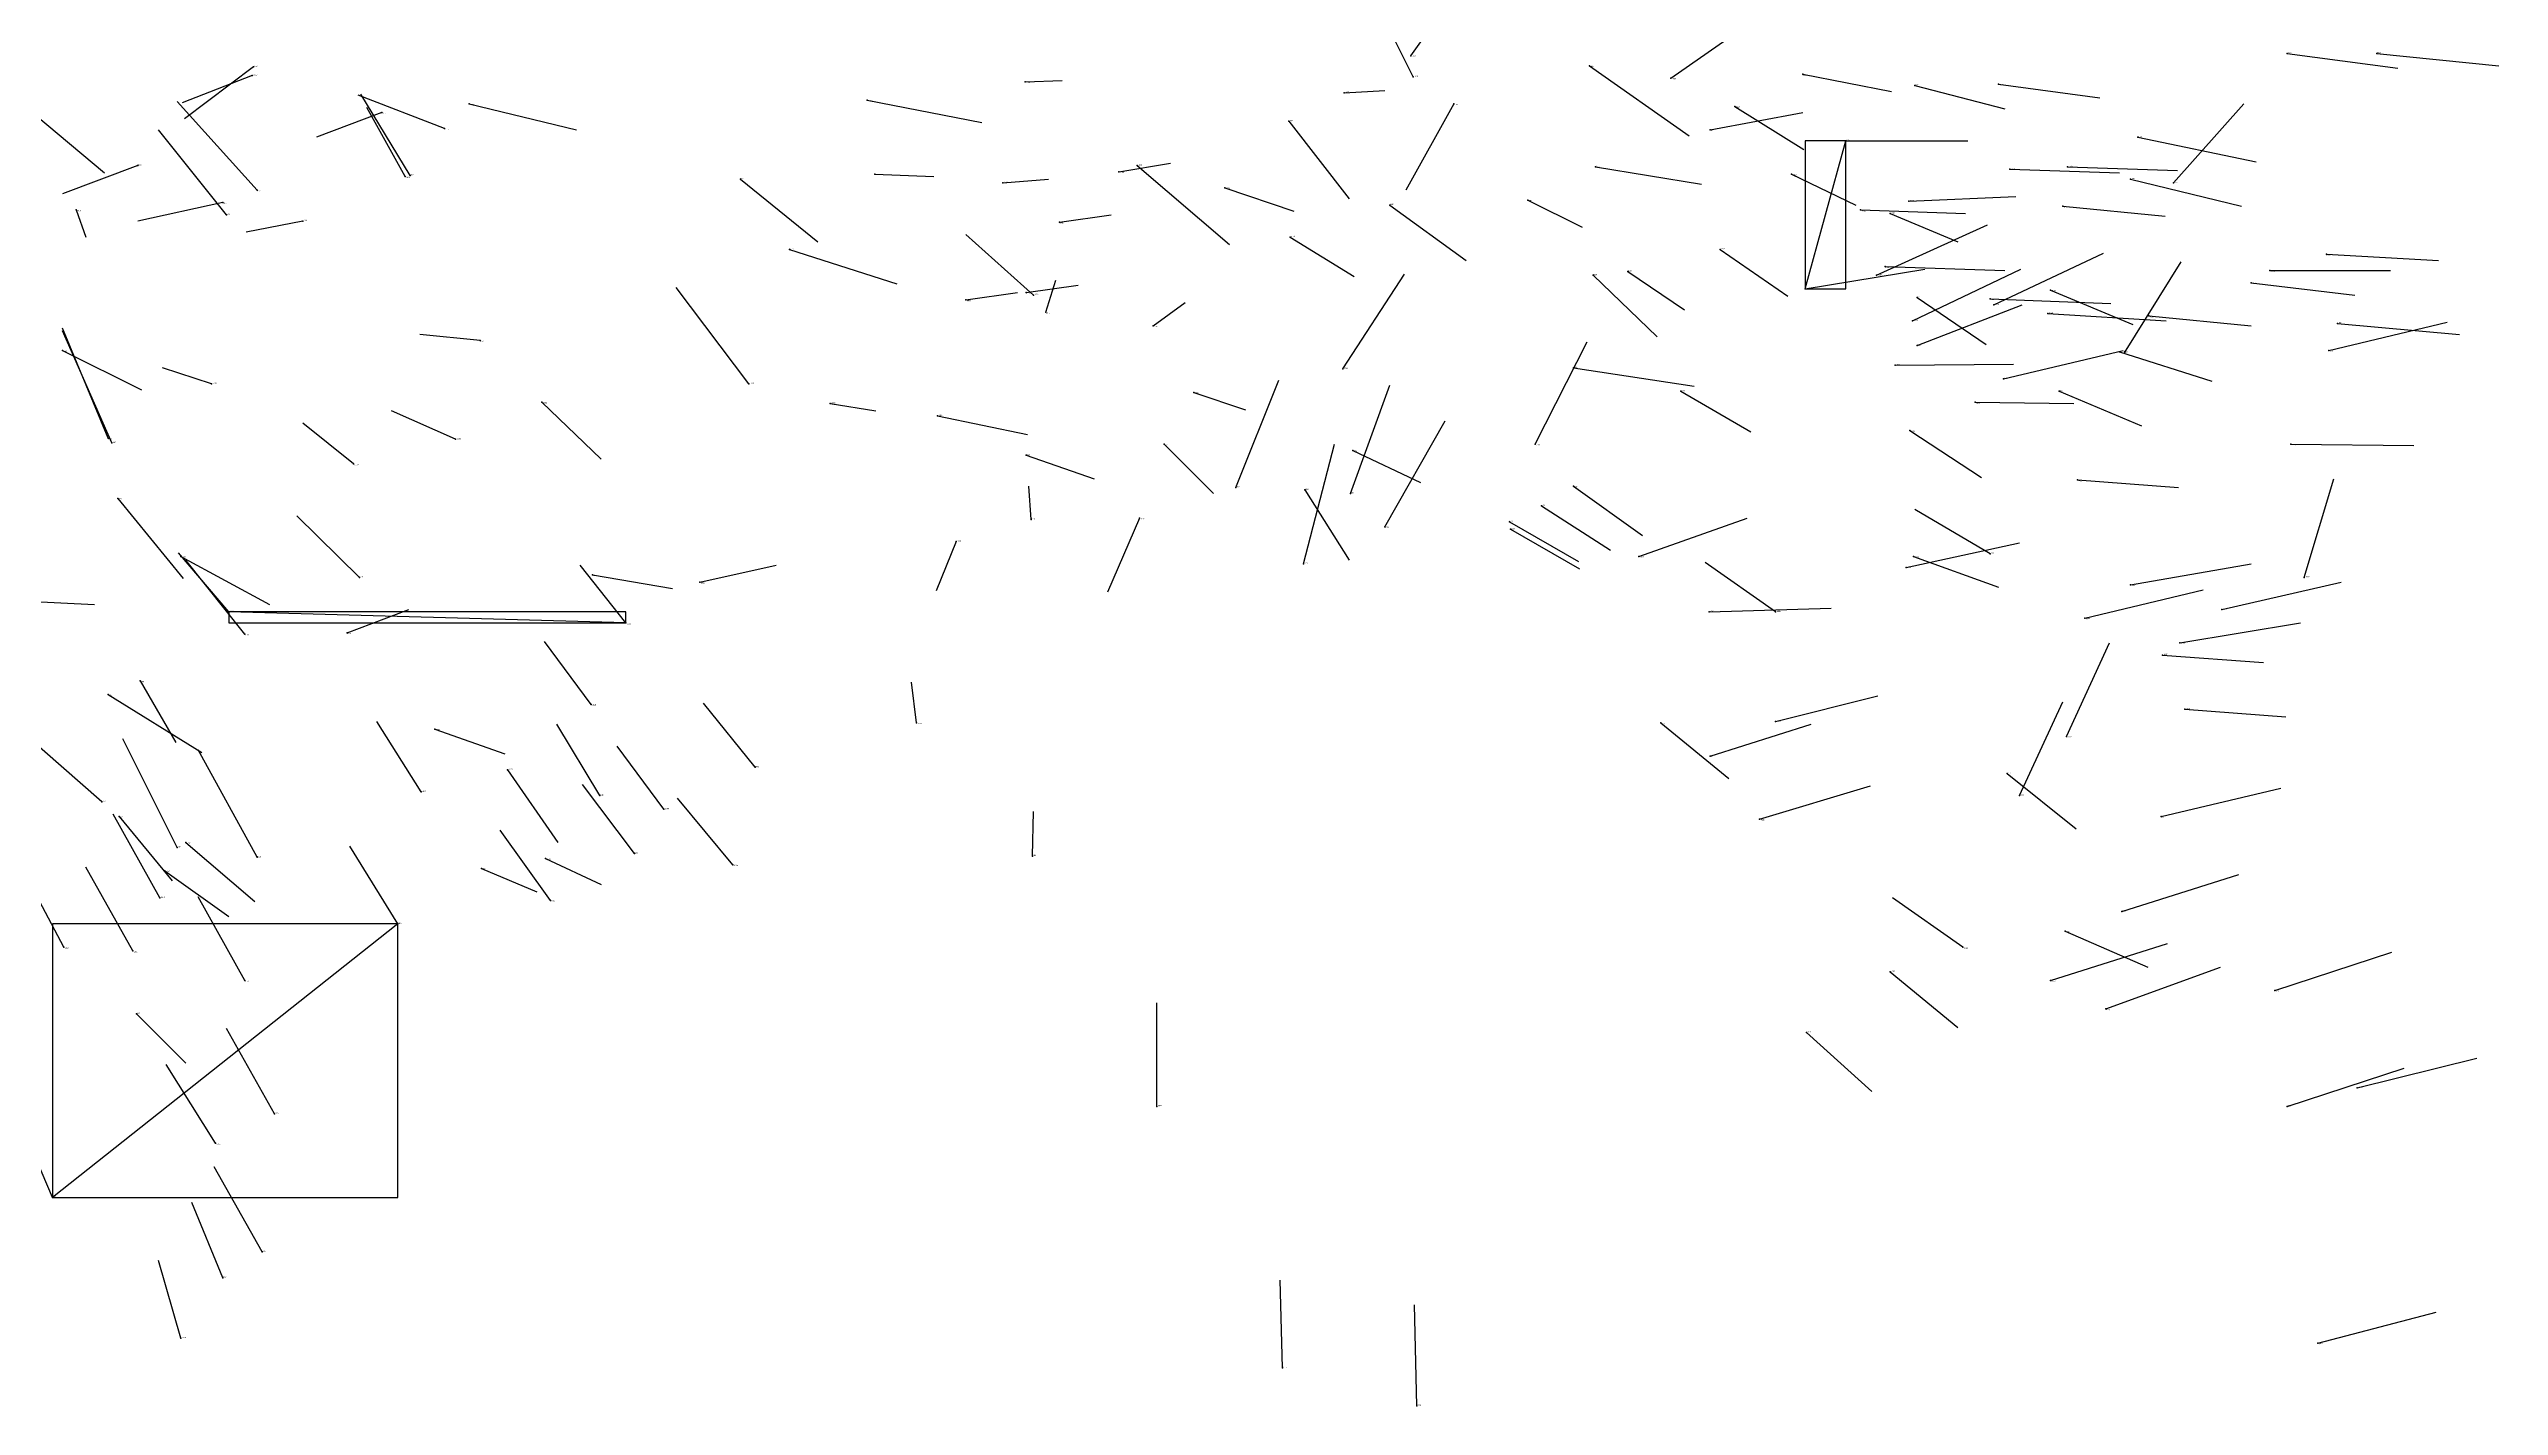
# Model space of a CAD drawing. Extents: x 59.1 to 70.8, y 600.3 to 605.1.
# Drawn here: x 68.806 to 70.794, y 602.447 to 603.548 of the extents above; entities that cross this region are included whole.
import ezdxf

# ---------------------------------------------------------------- set-up
doc = ezdxf.new("R2010")
doc.units = 0
for name, color, linetype in [('Clients', 3, 'CONTINUOUS'), ('Facilities', 3, 'CONTINUOUS'), ('Facilities_lines', 3, 'CONTINUOUS'), ('Min_max_boxes', 1, 'CONTINUOUS'), ('Normals', 1, 'CONTINUOUS'), ('Source_points', 5, 'CONTINUOUS'), ('Text', 3, 'CONTINUOUS')]:
    doc.layers.add(name, color=color, linetype=linetype)

msp = doc.modelspace()

# ---------------------------------------------------------------- linework, layer by layer
at = {"layer": 'Clients', "color": 5}
for p in [(70.264, 603.473, 458.424), (68.952, 603.091, 449.3), (68.809, 602.616, 449.588)]:
    msp.add_point(p, dxfattribs=at)
at = {"layer": 'Facilities', "color": 3}
for p in [(68.972, 603.533, 453.846), (69.911, 603.542, 457.485), (70.056, 603.534, 458.545), (70.229, 603.527, 454.255), (70.622, 603.544, 459.61), (70.695, 603.544, 458.468), (68.971, 603.526, 448.705), (69.598, 603.521, 454.792), (69.857, 603.512, 454.797), (69.913, 603.525, 458.138), (70.122, 603.524, 456.94), (70.32, 603.518, 454.321), (70.388, 603.519, 454.169), (69.076, 603.496, 449.338), (69.147, 603.503, 461.149), (69.47, 603.506, 461.191), (69.812, 603.489, 458.064), (69.946, 603.503, 459.096), (70.174, 603.501, 454.384), (69.127, 603.483, 460.924), (70.154, 603.482, 459.286), (70.501, 603.476, 458.39), (68.878, 603.453, 449.096), (69.674, 603.448, 454.765), (69.689, 603.453, 461.1), (70.061, 603.452, 458.028), (70.397, 603.45, 459.708), (70.444, 603.452, 459.702), (68.975, 603.433, 457.347), (69.095, 603.444, 457.528), (69.099, 603.445, 456.943), (69.367, 603.442, 457.407), (69.476, 603.446, 454.805), (69.58, 603.439, 454.805), (69.76, 603.435, 454.475), (70.22, 603.446, 454.805), (70.495, 603.442, 459.458), (70.53, 603.439, 456.271), (68.828, 603.417, 457.568), (68.947, 603.423, 449.133), (68.95, 603.413, 458.219), (69.012, 603.408, 449.29), (69.894, 603.421, 458), (70.006, 603.425, 454.754), (70.276, 603.417, 458.199), (70.3, 603.414, 454.781), (70.315, 603.424, 459.711), (70.44, 603.42, 454.111), (69.626, 603.407, 454.815), (69.813, 603.395, 454.484), (69.407, 603.385, 461.103), (70.162, 603.385, 454.362), (70.296, 603.371, 458.189), (70.608, 603.368, 460.268), (70.654, 603.381, 459.92), (69.599, 603.35, 454.681), (69.605, 603.348, 457.078), (70.059, 603.364, 454.386), (70.087, 603.367, 454.814), (70.231, 603.353, 458.35), (70.289, 603.364, 457.083), (70.43, 603.352, 454.3), (70.593, 603.358, 453.978), (69.55, 603.344, 454.753), (69.615, 603.334, 456.734), (70.322, 603.346, 454.345), (70.381, 603.345, 458.373), (70.384, 603.34, 457.112), (70.428, 603.333, 458.344), (70.51, 603.331, 453.977), (69.156, 603.311, 449.299), (69.702, 603.323, 456.632), (70.318, 603.327, 457.13), (70.663, 603.325, 460.223), (68.817, 603.303, 457.269), (69.856, 603.288, 458.342), (70.043, 603.289, 458.434), (70.304, 603.291, 458.253), (70.322, 603.307, 457.155), (70.486, 603.302, 454.274), (70.49, 603.301, 456.351), (70.656, 603.303, 457.384), (68.938, 603.276, 449.292), (69.374, 603.276, 461.354), (69.735, 603.269, 454.864), (70.13, 603.27, 454.37), (70.392, 603.28, 457.162), (70.437, 603.27, 454.29), (69.206, 603.261, 457.48), (69.44, 603.26, 454.688), (69.527, 603.25, 449.03), (70.369, 603.261, 454.03), (68.854, 603.232, 461.18), (69.136, 603.231, 449.303), (70.316, 603.238, 454.341), (68.857, 603.228, 461.271), (69.053, 603.211, 449.382), (69.599, 603.218, 454.743), (69.711, 603.227, 454.736), (69.864, 603.222, 454.186), (70.012, 603.227, 459.229), (70.625, 603.227, 459.377), (69.769, 603.192, 459.15), (69.825, 603.19, 454.4), (70.043, 603.193, 454.333), (70.452, 603.198, 453.958), (68.862, 603.183, 458.253), (69.862, 603.187, 459.213), (70.017, 603.177, 454.096), (69.603, 603.166, 456.692), (69.691, 603.167, 457.535), (69.89, 603.16, 458.276), (69.991, 603.164, 454.03), (69.992, 603.158, 454.026), (68.913, 603.136, 457.441), (69.542, 603.148, 457.432), (69.824, 603.13, 458.278), (70.096, 603.136, 459.401), (70.319, 603.136, 454.177), (70.381, 603.138, 454.379), (69.058, 603.119, 448.979), (69.247, 603.121, 457.009), (69.334, 603.115, 456.752), (70.313, 603.127, 457.341), (70.495, 603.113, 458.339), (70.636, 603.119, 456.217), (70.153, 603.091, 459.201), (70.207, 603.091, 454.223), (70.569, 603.093, 457.306), (68.965, 603.073, 448.934), (69.048, 603.074, 456.736), (69.274, 603.082, 449.438), (70.458, 603.086, 457.301), (70.521, 603.056, 453.892), (70.535, 603.066, 458.329), (68.88, 603.035, 457.433), (68.854, 603.024, 457.733), (69.246, 603.016, 449.465), (70.539, 603.012, 453.767), (69.119, 602.996, 457.054), (69.51, 603.001, 456.649), (70.114, 603.001, 454.204), (70.207, 603.002, 457.319), (70.443, 602.99, 456.32), (70.154, 602.974, 457.33), (69.178, 602.963, 457.67), (69.379, 602.965, 449.365), (70.395, 602.96, 454.282), (68.849, 602.937, 457.773), (69.108, 602.945, 449.294), (69.253, 602.942, 449.343), (69.305, 602.931, 449.4), (70.405, 602.942, 456.317), (68.863, 602.925, 457.429), (70.194, 602.923, 457.372), (70.52, 602.925, 458.338), (68.91, 602.9, 461.17), (68.917, 602.904, 457.405), (68.975, 602.892, 461.163), (69.209, 602.891, 457.054), (69.281, 602.895, 449.42), (69.604, 602.893, 456.667), (68.9, 602.881, 457.075), (69.157, 602.883, 457.074), (69.361, 602.886, 449.403), (68.896, 602.859, 449.485), (69.213, 602.857, 449.53), (69.089, 602.838, 449.51), (70.442, 602.832, 454.132), (70.488, 602.848, 458.29), (68.818, 602.819, 449.217), (68.874, 602.816, 449.371), (70.359, 602.819, 454.152), (68.965, 602.792, 449.454), (70.3, 602.799, 454.165), (70.43, 602.792, 458.342), (70.612, 602.784, 457.388), (68.877, 602.765, 457.119), (70.475, 602.769, 457.396), (70.232, 602.75, 454.105), (70.679, 602.705, 457.938), (68.989, 602.684, 449.658), (69.705, 602.69, 457.353), (70.622, 602.69, 457.361), (68.941, 602.66, 449.722), (68.979, 602.572, 449.713), (68.947, 602.551, 449.784), (68.913, 602.502, 449.815), (70.647, 602.498, 457.776), (69.807, 602.478, 457.378), (69.916, 602.447, 457.374)]:
    msp.add_point(p, dxfattribs=at)
at = {"layer": 'Facilities_lines', "color": 3}
for p, q in [((70.231, 603.353, 458.35), (70.264, 603.473, 458.424)), ((69.274, 603.082, 449.438), (68.952, 603.091, 449.3)), ((69.089, 602.838, 449.51), (68.809, 602.616, 449.588))]:
    msp.add_line(p, q, dxfattribs=at)
at = {"layer": 'Min_max_boxes', "color": 1}
for p, q in [((70.264, 603.473, 458.35), (70.231, 603.473, 458.35)), ((70.231, 603.473, 458.35), (70.231, 603.353, 458.35)), ((70.264, 603.473, 458.424), (70.231, 603.473, 458.424)), ((70.231, 603.473, 458.424), (70.231, 603.353, 458.424)), ((70.231, 603.473, 458.35), (70.231, 603.473, 458.424)), ((70.264, 603.353, 458.35), (70.264, 603.473, 458.35)), ((70.264, 603.353, 458.424), (70.264, 603.473, 458.424)), ((70.264, 603.473, 458.35), (70.264, 603.473, 458.424)), ((70.231, 603.353, 458.35), (70.264, 603.353, 458.35)), ((70.231, 603.353, 458.424), (70.264, 603.353, 458.424)), ((70.231, 603.353, 458.35), (70.231, 603.353, 458.424)), ((70.264, 603.353, 458.35), (70.264, 603.353, 458.424)), ((69.274, 603.091, 449.3), (68.952, 603.091, 449.3)), ((68.952, 603.091, 449.3), (68.952, 603.082, 449.3)), ((69.274, 603.091, 449.438), (68.952, 603.091, 449.438)), ((68.952, 603.091, 449.438), (68.952, 603.082, 449.438)), ((68.952, 603.091, 449.3), (68.952, 603.091, 449.438)), ((69.274, 603.082, 449.3), (69.274, 603.091, 449.3)), ((69.274, 603.082, 449.438), (69.274, 603.091, 449.438)), ((69.274, 603.091, 449.3), (69.274, 603.091, 449.438)), ((68.952, 603.082, 449.3), (69.274, 603.082, 449.3)), ((68.952, 603.082, 449.438), (69.274, 603.082, 449.438)), ((68.952, 603.082, 449.3), (68.952, 603.082, 449.438)), ((69.274, 603.082, 449.3), (69.274, 603.082, 449.438)), ((69.089, 602.838, 449.51), (68.809, 602.838, 449.51)), ((68.809, 602.838, 449.51), (68.809, 602.616, 449.51)), ((69.089, 602.838, 449.588), (68.809, 602.838, 449.588)), ((68.809, 602.838, 449.588), (68.809, 602.616, 449.588)), ((68.809, 602.838, 449.51), (68.809, 602.838, 449.588)), ((69.089, 602.616, 449.51), (69.089, 602.838, 449.51)), ((69.089, 602.616, 449.588), (69.089, 602.838, 449.588)), ((69.089, 602.838, 449.51), (69.089, 602.838, 449.588)), ((68.809, 602.616, 449.51), (69.089, 602.616, 449.51)), ((68.809, 602.616, 449.588), (69.089, 602.616, 449.588)), ((68.809, 602.616, 449.51), (68.809, 602.616, 449.588)), ((69.089, 602.616, 449.51), (69.089, 602.616, 449.588))]:
    msp.add_line(p, q, dxfattribs=at)
at = {"layer": 'Normals', "color": 1}
for p, q in [((69.911, 603.542, 457.485), (69.964, 603.616, 457.445)), ((69.913, 603.525, 458.138), (69.883, 603.585, 458.212)), ((70.122, 603.524, 456.94), (70.204, 603.581, 456.944)), ((68.972, 603.533, 453.846), (68.916, 603.491, 453.917)), ((70.056, 603.534, 458.545), (70.137, 603.477, 458.558)), ((70.229, 603.527, 454.255), (70.301, 603.513, 454.323)), ((70.622, 603.544, 459.61), (70.712, 603.532, 459.568)), ((70.695, 603.544, 458.468), (70.794, 603.534, 458.466)), ((68.776, 603.51, 459.813), (68.851, 603.447, 459.791)), ((68.971, 603.526, 448.705), (68.914, 603.504, 448.784)), ((69.127, 603.483, 460.924), (69.057, 603.51, 460.99)), ((69.099, 603.445, 456.943), (69.059, 603.511, 457.006)), ((69.598, 603.521, 454.792), (69.628, 603.522, 454.887)), ((69.857, 603.512, 454.797), (69.89, 603.514, 454.891)), ((70.32, 603.518, 454.321), (70.393, 603.499, 454.387)), ((70.388, 603.519, 454.169), (70.47, 603.508, 454.225)), ((68.975, 603.433, 457.347), (68.91, 603.505, 457.323)), ((69.076, 603.496, 449.338), (69.023, 603.476, 449.421)), ((69.095, 603.444, 457.528), (69.064, 603.5, 457.605)), ((69.147, 603.503, 461.149), (69.234, 603.482, 461.105)), ((69.47, 603.506, 461.191), (69.563, 603.488, 461.16)), ((69.812, 603.489, 458.064), (69.861, 603.426, 458.004)), ((69.946, 603.503, 459.096), (69.907, 603.433, 459.155)), ((70.154, 603.482, 459.286), (70.229, 603.496, 459.221)), ((70.174, 603.501, 454.384), (70.23, 603.466, 454.459)), ((70.53, 603.439, 456.271), (70.587, 603.503, 456.322)), ((68.95, 603.413, 458.219), (68.895, 603.482, 458.172)), ((70.264, 603.473, 458.424), (70.363, 603.473, 458.409)), ((70.501, 603.476, 458.39), (70.597, 603.456, 458.372)), ((68.878, 603.453, 449.096), (68.817, 603.43, 449.172)), ((69.674, 603.448, 454.765), (69.716, 603.455, 454.855)), ((69.689, 603.453, 461.1), (69.764, 603.389, 461.087)), ((70.061, 603.452, 458.028), (70.147, 603.438, 457.98)), ((70.397, 603.45, 459.708), (70.486, 603.447, 459.663)), ((70.444, 603.452, 459.702), (70.533, 603.449, 459.657)), ((69.367, 603.442, 457.407), (69.43, 603.391, 457.349)), ((69.476, 603.446, 454.805), (69.524, 603.444, 454.893)), ((69.58, 603.439, 454.805), (69.617, 603.442, 454.898)), ((69.76, 603.435, 454.475), (69.816, 603.416, 454.555)), ((70.22, 603.446, 454.805), (70.272, 603.421, 454.887)), ((70.315, 603.424, 459.711), (70.402, 603.428, 459.662)), ((70.495, 603.442, 459.458), (70.585, 603.42, 459.42)), ((68.828, 603.417, 457.568), (68.836, 603.395, 457.665)), ((68.947, 603.423, 449.133), (68.878, 603.408, 449.204)), ((69.012, 603.408, 449.29), (68.966, 603.399, 449.378)), ((69.626, 603.407, 454.815), (69.668, 603.413, 454.905)), ((69.894, 603.421, 458), (69.956, 603.376, 457.935)), ((70.006, 603.425, 454.754), (70.05, 603.403, 454.841)), ((70.276, 603.417, 458.199), (70.361, 603.414, 458.147)), ((70.3, 603.414, 454.781), (70.355, 603.391, 454.861)), ((70.44, 603.42, 454.111), (70.523, 603.412, 454.167)), ((69.605, 603.348, 457.078), (69.55, 603.397, 457.01)), ((69.813, 603.395, 454.484), (69.865, 603.363, 454.563)), ((70.289, 603.364, 457.083), (70.379, 603.405, 457.067)), ((69.407, 603.385, 461.103), (69.494, 603.357, 461.063)), ((70.162, 603.385, 454.362), (70.217, 603.347, 454.436)), ((70.231, 603.353, 458.35), (70.328, 603.369, 458.333)), ((70.296, 603.371, 458.189), (70.393, 603.368, 458.164)), ((70.318, 603.327, 457.13), (70.406, 603.369, 457.111)), ((70.384, 603.34, 457.112), (70.473, 603.382, 457.095)), ((70.49, 603.301, 456.351), (70.536, 603.375, 456.4)), ((70.608, 603.368, 460.268), (70.706, 603.368, 460.288)), ((70.654, 603.381, 459.92), (70.745, 603.376, 459.878)), ((69.374, 603.276, 461.354), (69.315, 603.354, 461.334)), ((69.55, 603.344, 454.753), (69.592, 603.35, 454.843)), ((69.599, 603.35, 454.681), (69.641, 603.356, 454.771)), ((69.615, 603.334, 456.734), (69.623, 603.36, 456.83)), ((69.856, 603.288, 458.342), (69.906, 603.365, 458.382)), ((70.059, 603.364, 454.386), (70.111, 603.314, 454.455)), ((70.087, 603.367, 454.814), (70.133, 603.336, 454.897)), ((70.43, 603.352, 454.3), (70.497, 603.324, 454.368)), ((70.593, 603.358, 453.978), (70.677, 603.348, 454.032)), ((69.702, 603.323, 456.632), (69.728, 603.342, 456.727)), ((70.322, 603.346, 454.345), (70.378, 603.308, 454.419)), ((70.322, 603.307, 457.155), (70.407, 603.34, 457.114)), ((70.381, 603.345, 458.373), (70.479, 603.341, 458.356)), ((70.428, 603.333, 458.344), (70.524, 603.327, 458.317)), ((70.51, 603.331, 453.977), (70.593, 603.323, 454.033)), ((68.854, 603.232, 461.18), (68.817, 603.321, 461.205)), ((68.857, 603.228, 461.271), (68.817, 603.319, 461.262)), ((69.156, 603.311, 449.299), (69.107, 603.316, 449.386)), ((70.012, 603.227, 459.229), (70.054, 603.31, 459.192)), ((70.656, 603.303, 457.384), (70.752, 603.326, 457.371)), ((70.663, 603.325, 460.223), (70.762, 603.316, 460.231)), ((68.817, 603.303, 457.269), (68.881, 603.271, 457.339)), ((68.938, 603.276, 449.292), (68.898, 603.289, 449.383)), ((70.043, 603.289, 458.434), (70.141, 603.274, 458.443)), ((70.304, 603.291, 458.253), (70.4, 603.292, 458.224)), ((70.392, 603.28, 457.162), (70.489, 603.303, 457.155)), ((70.486, 603.302, 454.274), (70.561, 603.278, 454.335)), ((69.735, 603.269, 454.864), (69.777, 603.255, 454.953)), ((69.769, 603.192, 459.15), (69.804, 603.279, 459.116)), ((69.862, 603.187, 459.213), (69.894, 603.275, 459.178)), ((70.13, 603.27, 454.37), (70.187, 603.237, 454.445)), ((70.437, 603.27, 454.29), (70.504, 603.242, 454.358)), ((69.136, 603.231, 449.303), (69.084, 603.254, 449.385)), ((69.206, 603.261, 457.48), (69.254, 603.215, 457.555)), ((69.44, 603.26, 454.688), (69.477, 603.254, 454.781)), ((69.527, 603.25, 449.03), (69.6, 603.235, 448.963)), ((70.369, 603.261, 454.03), (70.449, 603.26, 454.09)), ((69.053, 603.211, 449.382), (69.012, 603.244, 449.467)), ((69.89, 603.16, 458.276), (69.939, 603.246, 458.293)), ((70.316, 603.238, 454.341), (70.374, 603.2, 454.413)), ((69.599, 603.218, 454.743), (69.654, 603.199, 454.824)), ((69.711, 603.227, 454.736), (69.751, 603.187, 454.818)), ((69.824, 603.13, 458.278), (69.849, 603.227, 458.284)), ((69.864, 603.222, 454.186), (69.919, 603.196, 454.266)), ((70.625, 603.227, 459.377), (70.725, 603.226, 459.37)), ((69.603, 603.166, 456.692), (69.601, 603.193, 456.788)), ((69.825, 603.19, 454.4), (69.861, 603.133, 454.474)), ((70.043, 603.193, 454.333), (70.099, 603.153, 454.406)), ((70.452, 603.198, 453.958), (70.534, 603.192, 454.015)), ((70.636, 603.119, 456.217), (70.66, 603.199, 456.271)), ((68.862, 603.183, 458.253), (68.915, 603.118, 458.308)), ((69.058, 603.119, 448.979), (69.007, 603.169, 449.049)), ((70.017, 603.177, 454.096), (70.073, 603.141, 454.171)), ((70.381, 603.138, 454.379), (70.32, 603.174, 454.309)), ((69.691, 603.167, 457.535), (69.665, 603.107, 457.611)), ((69.991, 603.164, 454.03), (70.047, 603.132, 454.106)), ((69.992, 603.158, 454.026), (70.048, 603.126, 454.102)), ((70.096, 603.136, 459.401), (70.184, 603.167, 459.364)), ((68.952, 603.091, 449.3), (68.911, 603.139, 449.377)), ((68.913, 603.136, 457.441), (68.985, 603.097, 457.499)), ((68.965, 603.073, 448.934), (68.917, 603.133, 448.998)), ((69.274, 603.082, 449.438), (69.237, 603.129, 449.518)), ((69.334, 603.115, 456.752), (69.396, 603.129, 456.83)), ((69.542, 603.148, 457.432), (69.526, 603.108, 457.522)), ((70.207, 603.091, 454.223), (70.15, 603.131, 454.151)), ((70.313, 603.127, 457.341), (70.405, 603.147, 457.308)), ((70.319, 603.136, 454.177), (70.388, 603.111, 454.245)), ((70.495, 603.113, 458.339), (70.593, 603.13, 458.339)), ((69.247, 603.121, 457.009), (69.312, 603.11, 457.085)), ((70.569, 603.093, 457.306), (70.666, 603.115, 457.302)), ((68.783, 603.1, 457.096), (68.843, 603.097, 457.176)), ((69.048, 603.074, 456.736), (69.098, 603.093, 456.821)), ((70.153, 603.091, 459.201), (70.252, 603.094, 459.186)), ((70.458, 603.086, 457.301), (70.554, 603.109, 457.284)), ((70.535, 603.066, 458.329), (70.633, 603.082, 458.338)), ((69.246, 603.016, 449.465), (69.208, 603.067, 449.542)), ((70.443, 602.99, 456.32), (70.478, 603.066, 456.374)), ((70.521, 603.056, 453.892), (70.603, 603.05, 453.949)), ((68.88, 603.035, 457.433), (68.909, 602.985, 457.515)), ((69.51, 603.001, 456.649), (69.506, 603.034, 456.743)), ((68.854, 603.024, 457.733), (68.93, 602.977, 457.778)), ((69.379, 602.965, 449.365), (69.337, 603.017, 449.44)), ((70.207, 603.002, 457.319), (70.29, 603.023, 457.268)), ((70.405, 602.942, 456.317), (70.44, 603.018, 456.371)), ((70.539, 603.012, 453.767), (70.621, 603.006, 453.824)), ((68.849, 602.937, 457.773), (68.785, 602.993, 457.721)), ((69.108, 602.945, 449.294), (69.072, 603.002, 449.368)), ((69.119, 602.996, 457.054), (69.176, 602.976, 457.133)), ((69.253, 602.942, 449.343), (69.218, 603, 449.416)), ((70.114, 603.001, 454.204), (70.169, 602.956, 454.274)), ((70.154, 602.974, 457.33), (70.236, 603, 457.278)), ((68.91, 602.9, 461.17), (68.866, 602.988, 461.188)), ((68.975, 602.892, 461.163), (68.927, 602.979, 461.175)), ((69.305, 602.931, 449.4), (69.267, 602.982, 449.477)), ((69.178, 602.963, 457.67), (69.219, 602.904, 457.739)), ((69.281, 602.895, 449.42), (69.239, 602.951, 449.492)), ((70.395, 602.96, 454.282), (70.451, 602.915, 454.352)), ((69.361, 602.886, 449.403), (69.316, 602.94, 449.474)), ((70.194, 602.923, 457.372), (70.284, 602.95, 457.337)), ((70.52, 602.925, 458.338), (70.617, 602.948, 458.343)), ((68.896, 602.859, 449.485), (68.858, 602.927, 449.547)), ((68.863, 602.925, 457.429), (68.906, 602.873, 457.503)), ((69.213, 602.857, 449.53), (69.172, 602.914, 449.601)), ((69.604, 602.893, 456.667), (69.605, 602.929, 456.76)), ((68.917, 602.904, 457.405), (68.973, 602.856, 457.472)), ((69.089, 602.838, 449.51), (69.05, 602.901, 449.577)), ((69.209, 602.891, 457.054), (69.254, 602.87, 457.141)), ((68.818, 602.819, 449.217), (68.781, 602.889, 449.278)), ((68.874, 602.816, 449.371), (68.836, 602.884, 449.433)), ((68.9, 602.881, 457.075), (68.952, 602.844, 457.152)), ((69.157, 602.883, 457.074), (69.202, 602.864, 457.161)), ((70.488, 602.848, 458.29), (70.583, 602.878, 458.288)), ((68.965, 602.792, 449.454), (68.927, 602.86, 449.516)), ((70.359, 602.819, 454.152), (70.302, 602.859, 454.08)), ((70.442, 602.832, 454.132), (70.509, 602.803, 454.201)), ((70.43, 602.792, 458.342), (70.525, 602.822, 458.345)), ((70.612, 602.784, 457.388), (70.707, 602.815, 457.379)), ((70.3, 602.799, 454.165), (70.355, 602.754, 454.235)), ((70.475, 602.769, 457.396), (70.568, 602.803, 457.385)), ((69.705, 602.69, 457.353), (69.705, 602.774, 457.407)), ((68.877, 602.765, 457.119), (68.917, 602.725, 457.201)), ((68.989, 602.684, 449.658), (68.95, 602.753, 449.719)), ((70.232, 602.75, 454.105), (70.285, 602.702, 454.175)), ((68.941, 602.66, 449.722), (68.901, 602.724, 449.788)), ((70.622, 602.69, 457.361), (70.717, 602.721, 457.356)), ((70.679, 602.705, 457.938), (70.776, 602.729, 457.934)), ((68.809, 602.616, 449.588), (68.779, 602.686, 449.653)), ((68.979, 602.572, 449.713), (68.94, 602.641, 449.774)), ((68.947, 602.551, 449.784), (68.922, 602.612, 449.86)), ((68.913, 602.502, 449.815), (68.895, 602.565, 449.891)), ((69.807, 602.478, 457.378), (69.805, 602.549, 457.448)), ((69.916, 602.447, 457.374), (69.914, 602.529, 457.432)), ((70.647, 602.498, 457.776), (70.743, 602.523, 457.769))]:
    msp.add_line(p, q, dxfattribs=at)
at = {"layer": 'Source_points', "color": 5}
for p in [(68.972, 603.533, 453.846), (69.911, 603.542, 457.485), (70.056, 603.534, 458.545), (70.229, 603.527, 454.255), (70.622, 603.544, 459.61), (70.695, 603.544, 458.468), (68.971, 603.526, 448.705), (69.598, 603.521, 454.792), (69.857, 603.512, 454.797), (69.913, 603.525, 458.138), (70.122, 603.524, 456.94), (70.32, 603.518, 454.321), (70.388, 603.519, 454.169), (69.076, 603.496, 449.338), (69.147, 603.503, 461.149), (69.47, 603.506, 461.191), (69.812, 603.489, 458.064), (69.946, 603.503, 459.096), (70.174, 603.501, 454.384), (69.127, 603.483, 460.924), (70.154, 603.482, 459.286), (70.264, 603.473, 458.424), (70.501, 603.476, 458.39), (68.878, 603.453, 449.096), (69.674, 603.448, 454.765), (69.689, 603.453, 461.1), (70.061, 603.452, 458.028), (70.397, 603.45, 459.708), (70.444, 603.452, 459.702), (68.975, 603.433, 457.347), (69.095, 603.444, 457.528), (69.099, 603.445, 456.943), (69.367, 603.442, 457.407), (69.476, 603.446, 454.805), (69.58, 603.439, 454.805), (69.76, 603.435, 454.475), (70.22, 603.446, 454.805), (70.495, 603.442, 459.458), (70.53, 603.439, 456.271), (68.828, 603.417, 457.568), (68.947, 603.423, 449.133), (68.95, 603.413, 458.219), (69.012, 603.408, 449.29), (69.894, 603.421, 458), (70.006, 603.425, 454.754), (70.276, 603.417, 458.199), (70.3, 603.414, 454.781), (70.315, 603.424, 459.711), (70.44, 603.42, 454.111), (69.626, 603.407, 454.815), (69.813, 603.395, 454.484), (69.407, 603.385, 461.103), (70.162, 603.385, 454.362), (70.296, 603.371, 458.189), (70.608, 603.368, 460.268), (70.654, 603.381, 459.92), (69.599, 603.35, 454.681), (69.605, 603.348, 457.078), (70.059, 603.364, 454.386), (70.087, 603.367, 454.814), (70.231, 603.353, 458.35), (70.289, 603.364, 457.083), (70.43, 603.352, 454.3), (70.593, 603.358, 453.978), (69.55, 603.344, 454.753), (69.615, 603.334, 456.734), (70.322, 603.346, 454.345), (70.381, 603.345, 458.373), (70.384, 603.34, 457.112), (70.428, 603.333, 458.344), (70.51, 603.331, 453.977), (69.156, 603.311, 449.299), (69.702, 603.323, 456.632), (70.318, 603.327, 457.13), (70.663, 603.325, 460.223), (68.817, 603.303, 457.269), (69.856, 603.288, 458.342), (70.043, 603.289, 458.434), (70.304, 603.291, 458.253), (70.322, 603.307, 457.155), (70.486, 603.302, 454.274), (70.49, 603.301, 456.351), (70.656, 603.303, 457.384), (68.938, 603.276, 449.292), (69.374, 603.276, 461.354), (69.735, 603.269, 454.864), (70.13, 603.27, 454.37), (70.392, 603.28, 457.162), (70.437, 603.27, 454.29), (69.206, 603.261, 457.48), (69.44, 603.26, 454.688), (69.527, 603.25, 449.03), (70.369, 603.261, 454.03), (68.854, 603.232, 461.18), (69.136, 603.231, 449.303), (70.316, 603.238, 454.341), (68.857, 603.228, 461.271), (69.053, 603.211, 449.382), (69.599, 603.218, 454.743), (69.711, 603.227, 454.736), (69.864, 603.222, 454.186), (70.012, 603.227, 459.229), (70.625, 603.227, 459.377), (69.769, 603.192, 459.15), (69.825, 603.19, 454.4), (70.043, 603.193, 454.333), (70.452, 603.198, 453.958), (68.862, 603.183, 458.253), (69.862, 603.187, 459.213), (70.017, 603.177, 454.096), (69.603, 603.166, 456.692), (69.691, 603.167, 457.535), (69.89, 603.16, 458.276), (69.991, 603.164, 454.03), (69.992, 603.158, 454.026), (68.913, 603.136, 457.441), (69.542, 603.148, 457.432), (69.824, 603.13, 458.278), (70.096, 603.136, 459.401), (70.319, 603.136, 454.177), (70.381, 603.138, 454.379), (69.058, 603.119, 448.979), (69.247, 603.121, 457.009), (69.334, 603.115, 456.752), (70.313, 603.127, 457.341), (70.495, 603.113, 458.339), (70.636, 603.119, 456.217), (68.952, 603.091, 449.3), (70.153, 603.091, 459.201), (70.207, 603.091, 454.223), (70.569, 603.093, 457.306), (68.965, 603.073, 448.934), (69.048, 603.074, 456.736), (69.274, 603.082, 449.438), (70.458, 603.086, 457.301), (70.521, 603.056, 453.892), (70.535, 603.066, 458.329), (68.88, 603.035, 457.433), (68.854, 603.024, 457.733), (69.246, 603.016, 449.465), (70.539, 603.012, 453.767), (69.119, 602.996, 457.054), (69.51, 603.001, 456.649), (70.114, 603.001, 454.204), (70.207, 603.002, 457.319), (70.443, 602.99, 456.32), (70.154, 602.974, 457.33), (69.178, 602.963, 457.67), (69.379, 602.965, 449.365), (70.395, 602.96, 454.282), (68.849, 602.937, 457.773), (69.108, 602.945, 449.294), (69.253, 602.942, 449.343), (69.305, 602.931, 449.4), (70.405, 602.942, 456.317), (68.863, 602.925, 457.429), (70.194, 602.923, 457.372), (70.52, 602.925, 458.338), (68.91, 602.9, 461.17), (68.917, 602.904, 457.405), (68.975, 602.892, 461.163), (69.209, 602.891, 457.054), (69.281, 602.895, 449.42), (69.604, 602.893, 456.667), (68.9, 602.881, 457.075), (69.157, 602.883, 457.074), (69.361, 602.886, 449.403), (68.896, 602.859, 449.485), (69.213, 602.857, 449.53), (69.089, 602.838, 449.51), (70.442, 602.832, 454.132), (70.488, 602.848, 458.29), (68.818, 602.819, 449.217), (68.874, 602.816, 449.371), (70.359, 602.819, 454.152), (68.965, 602.792, 449.454), (70.3, 602.799, 454.165), (70.43, 602.792, 458.342), (70.612, 602.784, 457.388), (68.877, 602.765, 457.119), (70.475, 602.769, 457.396), (70.232, 602.75, 454.105), (70.679, 602.705, 457.938), (68.989, 602.684, 449.658), (69.705, 602.69, 457.353), (70.622, 602.69, 457.361), (68.941, 602.66, 449.722), (68.809, 602.616, 449.588), (68.979, 602.572, 449.713), (68.947, 602.551, 449.784), (68.913, 602.502, 449.815), (70.647, 602.498, 457.776), (69.807, 602.478, 457.378), (69.916, 602.447, 457.374)]:
    msp.add_point(p, dxfattribs=at)

# ---------------------------------------------------------------- texts
at = {"layer": 'Text', "color": 3}
for s, p in [('4758', (68.972, 603.533, 453.846)), ('2157', (68.972, 603.526, 448.705)), ('4583', (69.912, 603.541, 457.485)), ('7960', (70.056, 603.533, 458.545)), ('4817', (70.229, 603.526, 454.255)), ('7894', (70.623, 603.544, 459.61)), ('7958', (70.695, 603.544, 458.468)), ('4710', (69.599, 603.52, 454.792)), ('4831', (69.858, 603.512, 454.797)), ('4761', (69.914, 603.525, 458.138)), ('4814', (70.123, 603.523, 456.94)), ('4824', (70.32, 603.518, 454.321)), ('4737', (70.389, 603.518, 454.169)), ('2203', (69.076, 603.495, 449.338)), ('8046', (69.148, 603.502, 461.149)), ('8043', (69.471, 603.505, 461.191)), ('4784', (69.812, 603.489, 458.064)), ('7949', (69.946, 603.502, 459.096)), ('4827', (70.175, 603.5, 454.384)), ('8015', (69.127, 603.482, 460.924)), ('7971', (70.154, 603.481, 459.286)), ('4729', (70.264, 603.473, 458.424)), ('4703', (70.501, 603.476, 458.39)), ('2046', (68.878, 603.453, 449.096)), ('4720', (69.675, 603.447, 454.765)), ('8038', (69.69, 603.453, 461.1)), ('4735', (70.061, 603.452, 458.028)), ('7972', (70.398, 603.45, 459.708)), ('7975', (70.445, 603.452, 459.702)), ('4674', (68.975, 603.432, 457.347)), ('4606', (69.096, 603.443, 457.528)), ('4618', (69.099, 603.445, 456.943)), ('4689', (69.367, 603.442, 457.407)), ('4730', (69.476, 603.445, 454.805)), ('4709', (69.581, 603.439, 454.805)), ('4660', (69.761, 603.434, 454.475)), ('4853', (70.221, 603.445, 454.805)), ('7965', (70.496, 603.442, 459.458)), ('4856', (70.53, 603.439, 456.271)), ('4694', (68.829, 603.416, 457.568)), ('2058', (68.947, 603.422, 449.133)), ('4793', (68.95, 603.413, 458.219)), ('2191', (69.013, 603.408, 449.29)), ('4858', (69.894, 603.421, 458)), ('4836', (70.006, 603.424, 454.754)), ('4712', (70.277, 603.416, 458.199)), ('4832', (70.301, 603.414, 454.781)), ('7973', (70.316, 603.424, 459.711)), ('4722', (70.441, 603.419, 454.111)), ('4661', (69.626, 603.406, 454.815)), ('4659', (69.814, 603.395, 454.484)), ('8036', (69.407, 603.385, 461.103)), ('4838', (70.087, 603.367, 454.814)), ('4727', (70.163, 603.385, 454.362)), ('4732', (70.296, 603.37, 458.189)), ('8042', (70.609, 603.367, 460.268)), ('7974', (70.654, 603.38, 459.92)), ('4713', (69.599, 603.349, 454.681)), ('4604', (69.606, 603.348, 457.078)), ('4819', (70.059, 603.364, 454.386)), ('4747', (70.232, 603.353, 458.35)), ('4807', (70.29, 603.364, 457.083)), ('4843', (70.431, 603.351, 454.3)), ('4743', (70.594, 603.357, 453.978)), ('4695', (69.551, 603.343, 454.753)), ('4671', (69.615, 603.333, 456.734)), ('4803', (70.319, 603.327, 457.13)), ('4731', (70.322, 603.346, 454.345)), ('4705', (70.381, 603.344, 458.373)), ('4805', (70.385, 603.34, 457.112)), ('4748', (70.429, 603.333, 458.344)), ('4626', (70.511, 603.33, 453.977)), ('2037', (69.156, 603.31, 449.299)), ('4644', (69.703, 603.322, 456.632)), ('4810', (70.322, 603.307, 457.155)), ('8044', (70.664, 603.325, 460.223)), ('4785', (68.818, 603.302, 457.269)), ('4698', (69.857, 603.288, 458.342)), ('4750', (70.043, 603.289, 458.434)), ('4749', (70.305, 603.291, 458.253)), ('4844', (70.487, 603.302, 454.274)), ('4857', (70.49, 603.301, 456.351)), ('4808', (70.656, 603.302, 457.384)), ('2088', (68.939, 603.276, 449.292)), ('7898', (69.375, 603.276, 461.354)), ('4704', (69.736, 603.268, 454.864)), ('4734', (70.13, 603.27, 454.37)), ('4809', (70.392, 603.28, 457.162)), ('4833', (70.437, 603.27, 454.29)), ('4690', (69.207, 603.26, 457.48)), ('4633', (69.441, 603.26, 454.688)), ('2199', (69.528, 603.25, 449.03)), ('4728', (70.37, 603.26, 454.03)), ('8032', (68.854, 603.231, 461.18)), ('8031', (68.858, 603.228, 461.271)), ('2042', (69.137, 603.231, 449.303)), ('4724', (70.317, 603.237, 454.341)), ('2039', (69.054, 603.21, 449.382)), ('4706', (69.599, 603.218, 454.743)), ('4726', (69.711, 603.226, 454.736)), ('4629', (69.864, 603.221, 454.186)), ('7964', (70.013, 603.226, 459.229)), ('7966', (70.626, 603.226, 459.377)), ('7937', (69.769, 603.192, 459.15)), ('4634', (69.825, 603.19, 454.4)), ('4830', (70.043, 603.192, 454.333)), ('4624', (70.453, 603.197, 453.958)), ('4776', (68.862, 603.182, 458.253)), ('7956', (69.862, 603.187, 459.213)), ('4733', (70.017, 603.177, 454.096)), ('4603', (69.543, 603.148, 457.432)), ('4628', (69.603, 603.166, 456.692)), ('4584', (69.692, 603.166, 457.535)), ('4778', (69.89, 603.159, 458.276)), ('4701', (69.991, 603.164, 454.03)), ('4630', (69.992, 603.158, 454.026)), ('4686', (68.914, 603.135, 457.441)), ('4779', (69.824, 603.13, 458.278)), ('7967', (70.097, 603.135, 459.401)), ('4721', (70.32, 603.135, 454.177)), ('4725', (70.381, 603.138, 454.379)), ('2121', (69.058, 603.119, 448.979)), ('4683', (69.248, 603.12, 457.009)), ('4643', (69.335, 603.114, 456.752)), ('4801', (70.314, 603.127, 457.341)), ('4696', (70.496, 603.112, 458.339)), ('4849', (70.637, 603.119, 456.217)), ('2053', (68.953, 603.091, 449.3)), ('7981', (70.154, 603.091, 459.201)), ('4820', (70.208, 603.091, 454.223)), ('4800', (70.57, 603.093, 457.306)), ('2177', (68.965, 603.072, 448.934)), ('4769', (69.048, 603.073, 456.736)), ('2038', (69.275, 603.081, 449.438)), ('4806', (70.459, 603.085, 457.301)), ('4625', (70.522, 603.056, 453.892)), ('4700', (70.536, 603.065, 458.329)), ('4780', (68.88, 603.034, 457.433)), ('4623', (68.854, 603.023, 457.733)), ('2195', (69.247, 603.015, 449.465)), ('4863', (70.54, 603.012, 453.767)), ('4847', (69.12, 602.995, 457.054)), ('4771', (69.511, 603, 456.649)), ('4736', (70.114, 603, 454.204)), ('4811', (70.208, 603.002, 457.319)), ('4587', (70.444, 602.989, 456.32)), ('4821', (70.154, 602.973, 457.33)), ('4685', (69.179, 602.963, 457.67)), ('2068', (69.379, 602.965, 449.365)), ('4716', (70.395, 602.96, 454.282)), ('4687', (68.849, 602.937, 457.773)), ('2043', (69.109, 602.945, 449.294)), ('2165', (69.253, 602.942, 449.343)), ('2060', (69.306, 602.931, 449.4)), ('4588', (70.405, 602.942, 456.317)), ('4682', (68.863, 602.924, 457.429)), ('4812', (70.195, 602.922, 457.372)), ('4751', (70.52, 602.924, 458.338)), ('8045', (68.911, 602.9, 461.17)), ('4792', (68.918, 602.903, 457.405)), ('8016', (68.975, 602.892, 461.163)), ('4681', (69.21, 602.89, 457.054)), ('2069', (69.281, 602.895, 449.42)), ('4596', (69.604, 602.893, 456.667)), ('4697', (68.901, 602.88, 457.075)), ('4757', (69.157, 602.882, 457.074)), ('2066', (69.362, 602.885, 449.403)), ('2145', (68.897, 602.859, 449.485)), ('2048', (69.213, 602.856, 449.53)), ('2166', (69.089, 602.838, 449.51)), ('4816', (70.443, 602.831, 454.132)), ('4753', (70.488, 602.848, 458.29)), ('2125', (68.819, 602.818, 449.217)), ('2137', (68.875, 602.815, 449.371)), ('4718', (70.36, 602.818, 454.152)), ('2160', (68.965, 602.791, 449.454)), ('4717', (70.301, 602.799, 454.165)), ('4752', (70.431, 602.791, 458.342)), ('4744', (70.612, 602.783, 457.388)), ('4672', (68.877, 602.765, 457.119)), ('4818', (70.475, 602.768, 457.396)), ('4841', (70.233, 602.75, 454.105)), ('4745', (70.68, 602.705, 457.938)), ('2925', (68.989, 602.684, 449.658)), ('3077', (69.706, 602.69, 457.353)), ('3071', (70.623, 602.69, 457.361)), ('2951', (68.942, 602.659, 449.722)), ('2947', (68.809, 602.616, 449.588)), ('2937', (68.979, 602.572, 449.713)), ('2928', (68.947, 602.551, 449.784)), ('2954', (68.914, 602.502, 449.815)), ('3072', (70.648, 602.497, 457.776)), ('3065', (69.807, 602.478, 457.378)), ('3070', (69.916, 602.447, 457.374))]:
    msp.add_text(s, height=0.001, dxfattribs=at).set_placement(p)

doc.saveas('drawing.dxf')
